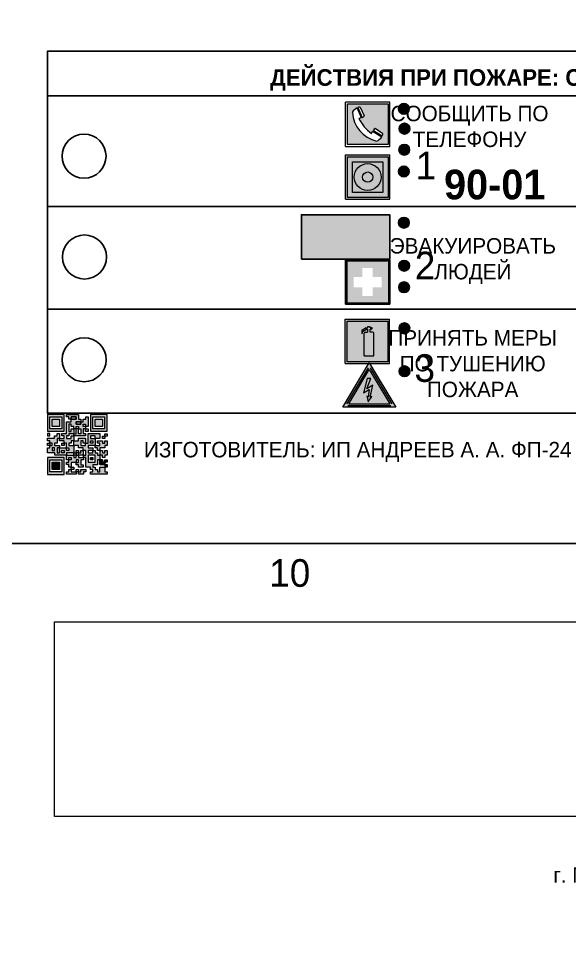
# Model space of a CAD drawing. Header units: millimetres. Extents: x 13810 to 67229, y 12374 to 21950.
# Drawn here: x 37200 to 37299.7, y 14870.6 to 15037.6 of the extents above; entities that cross this region are included whole.
import ezdxf

# ---------------------------------------------------------------- set-up
doc = ezdxf.new("R2010")
doc.units = ezdxf.units.MM
doc.styles.add('обычный', font='arial.ttf')
picture_1 = doc.add_image_def('image1.jpg', size_in_pixel=(337, 105))

# ---------------------------------------------------------------- blocks, each defined once
blk = doc.blocks.new('A$C3E6D3DDE')
at = {"lineweight": 5}
h = blk.add_hatch(color=40, dxfattribs=at)
h.paths.add_polyline_path([(24.1, 1.45), (16.46, -11.35), (31.74, -11.35)])
h.paths.add_polyline_path([(24.09, -0.46), (30.03, -10.41), (18.14, -10.41)], flags=16)
h.paths.add_polyline_path([(24.54, -3.08), (23.41, -6.02), (25.13, -5.01), (24.33, -8.5), (24.82, -8.27), (23.79, -9.86), (23.4, -8.04), (23.8, -8.43), (24.04, -6.29), (22.39, -7.25), (23.44, -3.08)], flags=0)
h = blk.add_hatch(color=256, dxfattribs=at)
h.paths.add_polyline_path([(24.37, 0.03, 0.567511), (23.82, 0.03), (17.59, -10.4, 0.582454), (17.86, -10.88), (30.32, -10.88, 0.582149), (30.6, -10.4)])
h.paths.add_polyline_path([(24.09, -0.46), (18.14, -10.41), (30.03, -10.41)], flags=16)
h.paths.add_polyline_path([(24.54, -3.08), (23.41, -6.02), (25.13, -5.01), (24.33, -8.5), (24.82, -8.27), (23.79, -9.86), (23.4, -8.04), (23.8, -8.43), (24.04, -6.29), (22.39, -7.25), (23.44, -3.08)], flags=0)
h = blk.add_hatch(color=40, dxfattribs=at)
h.paths.add_polyline_path([(24.09, -0.46), (18.14, -10.41), (30.03, -10.41)])
h.paths.add_polyline_path([(24.82, -8.27), (23.79, -9.86), (23.4, -8.04), (23.8, -8.43), (24.04, -6.29), (22.39, -7.25), (23.44, -3.08), (24.54, -3.08), (23.41, -6.02), (25.13, -5.01), (24.33, -8.5)], flags=16)
at = {"color": 40, "lineweight": 5}
for p, q in [((16.46, -11.35), (24.1, 1.45)), ((24.1, 1.45), (31.74, -11.35))]:
    blk.add_line(p, q, dxfattribs=at)
at = {"lineweight": 5}
for p, q in [((17.59, -10.4), (23.82, 0.03)), ((24.37, 0.03), (30.6, -10.4)), ((18.14, -10.41), (24.09, -0.46)), ((24.09, -0.46), (30.03, -10.41)), ((23.44, -3.08), (22.39, -7.25)), ((23.41, -6.02), (24.54, -3.08)), ((25.13, -5.01), (23.41, -6.02)), ((24.54, -3.08), (23.44, -3.08)), ((24.33, -8.5), (25.13, -5.01)), ((22.39, -7.25), (24.04, -6.29)), ((24.04, -6.29), (23.8, -8.43)), ((18.14, -10.41), (30.03, -10.41)), ((23.8, -8.43), (23.4, -8.04)), ((23.4, -8.04), (23.79, -9.86)), ((23.79, -9.86), (24.82, -8.27)), ((24.82, -8.27), (24.33, -8.5)), ((17.86, -10.88), (30.32, -10.88))]:
    blk.add_line(p, q, dxfattribs=at)
at = {"color": 50, "lineweight": 5}
blk.add_line((31.74, -11.35), (16.46, -11.35), dxfattribs=at)
blk = doc.blocks.new('A$C456E1F9C')
at = {"lineweight": 5}
h = blk.add_hatch(color=242, dxfattribs=at)
h.paths.add_polyline_path([(0.51, -1.47), (0.51, -13.26), (12.29, -13.26), (12.29, -1.47)])
h.paths.add_polyline_path([(5.42, -4.95, -0.254479), (4.78, -5.4), (3.52, -2.53, -0.209735), (4.23, -2.4)], flags=16)
h.paths.add_polyline_path([(8.53, -8.6), (10.87, -10.17), (10.54, -10.76), (8.03, -9.13, -0.192251)], flags=16)
h.paths.add_polyline_path([(4.61, -5.49, 0.005518), (3.87, -5.72, 0.128647), (7.49, -10.01, 0.00809), (7.83, -9.33), (10.47, -10.97, -0.16736), (8.99, -12.25, -0.327862), (1.95, -3.95, -0.166952), (3.36, -2.62)], flags=16)
at = {"color": 242, "lineweight": 5}
for p, q in [((0, -13.77), (0, -0.97)), ((12.8, -0.97), (0, -0.97)), ((4.61, -5.49), (3.36, -2.62)), ((3.52, -2.53), (4.78, -5.4)), ((4.23, -2.4), (5.42, -4.95)), ((12.8, -13.77), (12.8, -0.97)), ((7.83, -9.33), (10.47, -10.97)), ((8.03, -9.13), (10.54, -10.76)), ((10.81, -10.12), (8.53, -8.6)), ((10.54, -10.76), (10.8, -10.3)), ((10.8, -10.3), (10.81, -10.12)), ((0, -13.77), (12.8, -13.77))]:
    blk.add_line(p, q, dxfattribs=at)
blk.add_lwpolyline([(0.51, -1.47), (12.29, -1.47), (12.29, -13.26), (0.51, -13.26)], close=True, dxfattribs=at)
for centre, radius, start, end in [((4.59, -5.34), 2.99, 114.2845, 152.1974), ((4.02, -3.27), 0.891, 76.3284, 123.7092), ((11.12, -3.31), 9.19, 183.9915, 256.6009), ((4.68, -4.59), 0.824, 276.9621, 334.0723), ((14.98, -39.1), 35.17, 107.1487, 108.4135), ((13.86, -0.94), 11.08, 205.5536, 234.8762), ((-13.31, 0.8), 23.44, 332.5487, 334.4027), ((8.94, -9.5), 0.989, 114.4092, 157.9388), ((7.87, -9.46), 3, 291.9291, 329.9329)]:
    blk.add_arc(centre, radius, start, end, dxfattribs=at)
blk = doc.blocks.new('A$C54414219')
at = {"true_color": 0xffffff}
h = blk.add_hatch(color=7, dxfattribs=at)
h.paths.add_polyline_path([(2.39, -9.45), (2.39, -18.3), (11.23, -18.3), (11.23, -9.45)], flags=0)
h.paths.add_polyline_path([(10.71, -13.87, -1), (2.92, -13.87, -1)], flags=0)
h.paths.add_polyline_path([(8.3, -13.87, -1), (5.33, -13.87, -1)], flags=0)
h.paths.add_polyline_path([(0.41, -7.47), (0.41, -20.27), (13.21, -20.27), (13.21, -7.47)])
h.paths.add_polyline_path([(0.92, -19.77), (12.71, -19.77), (12.71, -7.98), (0.92, -7.98)], flags=16)
h.paths.add_polyline_path([(11.23, -9.45), (11.23, -18.3), (2.39, -18.3), (2.39, -9.45)], flags=0)
at = {"lineweight": 5}
h = blk.add_hatch(color=242, dxfattribs=at)
h.paths.add_polyline_path([(12.71, -7.98), (0.92, -7.98), (0.92, -19.77), (12.71, -19.77)])
h.paths.add_polyline_path([(11.23, -18.3), (2.39, -18.3), (2.39, -9.45), (11.23, -9.45)], flags=16)
h.paths.add_polyline_path([(10.71, -13.87, -1), (2.92, -13.87, -1)], flags=0)
h.paths.add_polyline_path([(8.3, -13.87, -1), (5.33, -13.87, -1)], flags=0)
at = {"true_color": 0xffffff}
h = blk.add_hatch(color=7, dxfattribs=at)
h.paths.add_polyline_path([(2.39, -9.45), (2.39, -18.3), (11.23, -18.3), (11.23, -9.45)])
h.paths.add_polyline_path([(10.71, -13.87, -1), (2.92, -13.87, -1)], flags=16)
h.paths.add_polyline_path([(8.3, -13.87, -1), (5.33, -13.87, -1)], flags=0)
at = {"lineweight": 5}
h = blk.add_hatch(color=242, dxfattribs=at)
h.paths.add_polyline_path([(2.92, -13.87, 1), (10.71, -13.87, 1)])
h.paths.add_polyline_path([(8.3, -13.87, -1), (5.33, -13.87, -1)], flags=16)
at = {"color": 242, "lineweight": 5}
for p, q in [((0.41, -20.27), (0.41, -7.47)), ((0.41, -7.47), (13.21, -7.47)), ((0.41, -7.47), (13.21, -7.47)), ((13.21, -20.27), (13.21, -7.47)), ((0.41, -20.27), (13.21, -20.27))]:
    blk.add_line(p, q, dxfattribs=at)
for points in [[(0.92, -7.98), (12.71, -7.98), (12.71, -19.77), (0.92, -19.77)], [(2.39, -9.45), (11.23, -9.45), (11.23, -18.3), (2.39, -18.3)]]:
    blk.add_lwpolyline(points, close=True, dxfattribs=at)
for radius in [3.89, 1.49]:
    blk.add_circle((6.81, -13.87), radius, dxfattribs=at)
blk = doc.blocks.new('A$C32E8229D')
at = {"true_color": 0xffffff}
blk.add_hatch(color=7, dxfattribs=at).paths.add_polyline_path([(0, 0), (0, -8), (16, -8), (16, 0)])
h = blk.add_hatch(color=126)
h.paths.add_polyline_path([(0.2, -0.2), (15.8, -0.2), (15.8, -7.8), (0.2, -7.8)])
h.paths.add_polyline_path([(13.49, -2.05), (12.08, -2.05), (11.37, -2.63, 0.162397), (11.29, -2.84), (11.29, -3.63), (10.35, -3.63), (10.35, -4.05), (11.68, -4.05), (11.68, -3.48), (12.26, -4.28), (11.29, -5.1), (11.29, -6.78), (11.85, -6.78), (11.85, -5.44), (12.8, -4.64), (12.8, -5.94), (14.46, -5.94), (14.46, -5.39), (13.45, -5.39), (13.45, -3.97), (12.46, -2.59), (13.15, -2.59), (13.69, -3.34), (14.18, -3)], flags=16)
h.paths.add_polyline_path([(10.74, -1.82, 1), (11.8, -1.82, 1)], flags=16)
h.paths.add_polyline_path([(9.39, -3.59), (5.99, -3.59), (6.56, -3.03), (5.91, -3.03), (5.1, -3.83), (5.91, -4.64), (6.56, -4.64), (5.99, -4.09), (9.39, -4.09)], flags=16)
h.paths.add_polyline_path([(4.29, -1.08), (1.72, -1.08), (1.72, -6.6), (4.29, -6.6)], flags=16)
at = {"color": 126}
blk.add_lwpolyline([(16, -8), (0, -8), (0, 0), (16, 0)], close=True, dxfattribs=at)
blk = doc.blocks.new('A$C18900ED3')
h = blk.add_hatch(color=126)
h.paths.add_polyline_path([(-0.18, -0.18), (-7.02, -0.18), (-7.02, -7.02), (-0.18, -7.02)])
h.paths.add_polyline_path([(-5.89, -4.46), (-5.89, -2.77), (-4.46, -2.77), (-4.46, -1.31), (-2.77, -1.31), (-2.77, -2.77), (-1.33, -2.77), (-1.33, -4.46), (-2.77, -4.46), (-2.77, -5.89), (-4.46, -5.89), (-4.46, -4.46)], flags=16)
at = {"color": 126}
for p, q in [((-7.2, 0), (-7.2, -7.2)), ((0, 0), (-7.2, 0)), ((0, -7.2), (0, 0)), ((-7.02, -7.02), (-7.02, -0.18)), ((-7.02, -0.18), (-0.18, -0.18)), ((-0.18, -0.18), (-0.18, -7.02)), ((-7.2, -7.2), (0, -7.2)), ((-0.18, -7.02), (-7.02, -7.02))]:
    blk.add_line(p, q, dxfattribs=at)
blk = doc.blocks.new('A$C3AD82952')
at = {"true_color": 0xf5f5ff}
h = blk.add_hatch(color=7, dxfattribs=at)
h.dxf.hatch_style = 1
h.paths.add_polyline_path([(8.21, 8.73, 0.414214), (7.89, 9.05), (7.22, 9.05), (7.22, 9.92), (7.59, 9.92, 1), (7.57, 10.36), (7.22, 10.36), (7.22, 10.6), (6.43, 10.6), (6.43, 10.36), (6.01, 10.36), (4.74, 9.59), (4.74, 8.69), (4.98, 8.73), (4.98, 9.26), (6.12, 9.91), (6.43, 9.91), (6.43, 9.05), (5.76, 9.05, 0.414214), (5.44, 8.73), (5.44, 2.2), (8.21, 2.2)], flags=0)
h.paths.add_polyline_path([(12.8, 12.8), (0, 12.8), (0, 0), (12.8, 0)])
h.paths.add_polyline_path([(0.51, 12.29), (12.29, 12.29), (12.29, 0.51), (0.51, 0.51)], flags=16)
h.paths.add_polyline_path([(4.74, 9.59), (6.01, 10.36), (6.43, 10.36), (6.43, 10.6), (7.22, 10.6), (7.22, 10.36), (7.59, 10.36, -0.94586), (7.59, 9.92), (7.22, 9.92), (7.22, 9.05), (7.89, 9.05, -0.414214), (8.21, 8.73), (8.21, 2.2), (5.44, 2.2), (5.44, 8.73, -0.414214), (5.76, 9.05), (6.43, 9.05), (6.43, 9.91), (6.12, 9.91), (4.98, 9.26), (4.98, 8.73), (4.74, 8.69)], flags=0)
h = blk.add_hatch(color=242)
h.dxf.hatch_style = 1
h.paths.add_polyline_path([(12.29, 12.29), (0.51, 12.29), (0.51, 0.51), (12.29, 0.51)])
h.paths.add_polyline_path([(4.74, 8.69), (4.74, 9.59), (6.01, 10.36), (6.43, 10.36), (6.43, 10.6), (7.22, 10.6), (7.22, 10.36), (7.59, 10.36, -0.94586), (7.59, 9.92), (7.22, 9.92), (7.22, 9.05), (7.89, 9.05, -0.414214), (8.21, 8.73), (8.21, 2.2), (5.44, 2.2), (5.44, 8.73, -0.414214), (5.76, 9.05), (6.43, 9.05), (6.43, 9.91), (6.12, 9.91), (4.98, 9.26), (4.98, 8.73)], flags=16)
h = blk.add_hatch(color=7, dxfattribs=at)
h.dxf.hatch_style = 1
h.paths.add_polyline_path([(8.21, 8.73, 0.414214), (7.89, 9.05), (7.22, 9.05), (7.22, 9.92), (7.59, 9.92, 1), (7.57, 10.36), (7.22, 10.36), (7.22, 10.6), (6.43, 10.6), (6.43, 10.36), (6.01, 10.36), (4.74, 9.59), (4.74, 8.69), (4.98, 8.73), (4.98, 9.26), (6.12, 9.91), (6.43, 9.91), (6.43, 9.05), (5.76, 9.05, 0.414214), (5.44, 8.73), (5.44, 2.2), (8.21, 2.2)])
at = {"color": 242, "lineweight": 5}
for p, q in [((0, 0), (0, 12.8)), ((0, 12.8), (12.8, 12.8)), ((12.8, 0), (12.8, 12.8)), ((6.01, 10.36), (4.74, 9.59)), ((4.74, 9.59), (4.74, 8.69)), ((4.74, 8.69), (4.98, 8.73)), ((4.98, 9.26), (6.12, 9.91)), ((4.98, 8.73), (4.98, 9.26)), ((5.44, 2.2), (5.44, 8.73)), ((5.76, 9.05), (6.43, 9.05)), ((6.01, 10.36), (6.43, 10.36)), ((6.12, 9.91), (6.43, 9.91)), ((7.22, 10.6), (6.43, 10.6)), ((6.43, 10.6), (6.43, 10.36)), ((6.43, 9.91), (6.43, 9.05)), ((7.22, 10.36), (7.22, 10.6)), ((7.59, 10.36), (7.22, 10.36)), ((7.22, 9.05), (7.22, 9.92)), ((7.59, 9.92), (7.22, 9.92)), ((7.89, 9.05), (7.22, 9.05)), ((8.21, 2.2), (8.21, 8.73)), ((0, 0), (12.8, 0)), ((5.44, 2.2), (8.21, 2.2))]:
    blk.add_line(p, q, dxfattribs=at)
blk.add_lwpolyline([(0.51, 12.29), (12.29, 12.29), (12.29, 0.51), (0.51, 0.51)], close=True, dxfattribs=at)
for centre, radius, start, end in [((5.76, 8.73), 0.32, 90, 180), ((7.58, 10.14), 0.223, 273.1875, 86.8125), ((7.89, 8.73), 0.32, 0, 90)]:
    blk.add_arc(centre, radius, start, end, dxfattribs=at)
blk = doc.blocks.new('QR')
at = {"lineweight": 0}
h = blk.add_hatch(color=256, dxfattribs=at)
h.dxf.hatch_style = 1
h.paths.add_polyline_path([(9241.16, 2687.38), (9242.01, 2687.38), (9242.01, 2687.83), (9241.59, 2687.83), (9241.59, 2688.68), (9239.45, 2688.68), (9239.45, 2688.25), (9239.86, 2688.25), (9239.86, 2687.83), (9240.29, 2687.83), (9240.29, 2688.25), (9241.16, 2688.25), (9241.16, 2687.83), (9240.29, 2687.83), (9240.29, 2687.38), (9239.45, 2687.38), (9239.45, 2685.22), (9238.57, 2685.22), (9238.57, 2684.8), (9239.02, 2684.8), (9239.02, 2684.37), (9238.13, 2684.37), (9238.13, 2683.92), (9239.02, 2683.92), (9239.02, 2683.5), (9239.44, 2683.5), (9239.44, 2682.64), (9239.87, 2682.64), (9239.87, 2682.18), (9239.44, 2682.18), (9239.44, 2682.64), (9238.13, 2682.64), (9238.13, 2681.76), (9237.71, 2681.76), (9237.71, 2682.64), (9238.13, 2682.64), (9238.13, 2683.07), (9237.27, 2683.07), (9237.27, 2683.51), (9237.71, 2683.51), (9237.71, 2684.37), (9238.13, 2684.37), (9238.13, 2685.22), (9237.71, 2685.22), (9237.71, 2684.8), (9237.28, 2684.8), (9237.28, 2684.38), (9235.98, 2684.38), (9235.98, 2683.92), (9236.4, 2683.92), (9236.4, 2683.49), (9236.84, 2683.49), (9236.84, 2683.07), (9236.4, 2683.07), (9236.4, 2682.64), (9235.98, 2682.64), (9235.98, 2681.76), (9237.29, 2681.76), (9237.29, 2681.33), (9239.43, 2681.33), (9239.43, 2681.76), (9240.74, 2681.76), (9240.74, 2683.05), (9239.87, 2683.05), (9239.87, 2683.5), (9240.29, 2683.5), (9240.29, 2683.91), (9240.74, 2683.91), (9240.74, 2684.81), (9240.29, 2684.81), (9240.29, 2684.79), (9240.29, 2684.37), (9239.45, 2684.37), (9239.45, 2684.8), (9239.87, 2684.8), (9239.87, 2685.21), (9240.74, 2685.21), (9240.74, 2686.1), (9240.29, 2686.1), (9240.29, 2685.64), (9239.86, 2685.64), (9239.86, 2686.95), (9240.29, 2686.95), (9240.29, 2686.52), (9240.74, 2686.52), (9240.74, 2686.1), (9241.16, 2686.1), (9241.16, 2686.53), (9241.59, 2686.53), (9241.59, 2686.1), (9242.02, 2686.1), (9242.02, 2685.21), (9241.59, 2685.21), (9241.59, 2686.1), (9241.16, 2686.1), (9241.16, 2685.21), (9240.74, 2685.21), (9240.74, 2684.81), (9242.89, 2684.81), (9242.89, 2685.22), (9242.47, 2685.22), (9242.47, 2686.11), (9242.89, 2686.11), (9242.89, 2686.52), (9242.46, 2686.52), (9242.46, 2686.95), (9242.89, 2686.95), (9242.89, 2686.52), (9243.32, 2686.52), (9243.32, 2688.26), (9242.9, 2688.26), (9242.9, 2687.83), (9242.47, 2687.83), (9242.47, 2687.38), (9242.01, 2687.38), (9242.01, 2686.94), (9241.16, 2686.94)])
h.paths.add_polyline_path([(9239.02, 2682.18), (9239.02, 2681.76), (9238.54, 2681.76), (9238.54, 2682.18)], flags=16)
h.paths.add_polyline_path([(9237.27, 2682.65), (9237.27, 2682.19), (9236.83, 2682.19), (9236.83, 2682.65)], flags=16)
h = blk.add_hatch(color=256, dxfattribs=at)
h.dxf.hatch_style = 1
h.paths.add_polyline_path([(9238.15, 2687.83), (9236.83, 2687.83), (9236.83, 2686.52), (9238.15, 2686.52)], flags=0)
h.paths.add_polyline_path([(9239.01, 2685.65), (9239.01, 2688.68), (9235.98, 2688.68), (9235.98, 2685.65)])
h.paths.add_polyline_path([(9236.41, 2686.1), (9236.41, 2688.26), (9238.56, 2688.26), (9238.56, 2686.1)], flags=16)
h.paths.add_polyline_path([(9236.83, 2686.52), (9236.83, 2687.83), (9238.15, 2687.83), (9238.15, 2686.52)], flags=0)
h = blk.add_hatch(color=256, dxfattribs=at)
h.dxf.hatch_style = 1
h.paths.add_polyline_path([(9238.15, 2686.52), (9238.15, 2687.83), (9236.83, 2687.83), (9236.83, 2686.52)])
h.paths.add_polyline_path([(9245.91, 2686.52), (9245.91, 2687.83), (9244.59, 2687.83), (9244.59, 2686.52)], flags=0)
h.paths.add_polyline_path([(9246.77, 2685.65), (9246.77, 2688.68), (9243.74, 2688.68), (9243.74, 2685.65)])
h.paths.add_polyline_path([(9244.17, 2686.1), (9244.17, 2688.26), (9246.32, 2688.26), (9246.32, 2686.1)], flags=16)
h.paths.add_polyline_path([(9244.59, 2686.52), (9244.59, 2687.83), (9245.91, 2687.83), (9245.91, 2686.52)], flags=0)
h = blk.add_hatch(color=256, dxfattribs=at)
h.dxf.hatch_style = 1
h.paths.add_polyline_path([(9240.75, 2681.76), (9240.75, 2681.35), (9241.17, 2681.35), (9241.17, 2681.76)])
h.paths.add_polyline_path([(9241.6, 2682.18), (9241.17, 2682.18), (9241.17, 2681.76), (9241.6, 2681.76)])
h.paths.add_polyline_path([(9242.47, 2681.34), (9242.47, 2682.19), (9242.02, 2682.19), (9242.02, 2681.76), (9241.6, 2681.76), (9241.6, 2681.34)])
h.paths.add_polyline_path([(9239.87, 2678.3), (9239.44, 2678.3), (9239.44, 2677.89), (9241.17, 2677.89), (9241.17, 2678.3), (9240.28, 2678.3), (9240.28, 2678.73), (9239.87, 2678.73)])
h.paths.add_polyline_path([(9240.75, 2678.73), (9240.75, 2679.19), (9240.28, 2679.19), (9240.28, 2678.73)])
h.paths.add_polyline_path([(9241.6, 2678.73), (9241.17, 2678.73), (9241.17, 2678.3), (9241.6, 2678.3)])
h.paths.add_polyline_path([(9242.02, 2678.3), (9241.6, 2678.3), (9241.6, 2677.89), (9242.48, 2677.89), (9242.48, 2678.31), (9242.9, 2678.31), (9242.9, 2678.73), (9242.02, 2678.73)])
h.paths.add_polyline_path([(9246.36, 2684.37), (9246.36, 2684.79), (9245.93, 2684.79), (9245.93, 2684.37)])
h.paths.add_polyline_path([(9246.78, 2685.2), (9246.36, 2685.2), (9246.36, 2684.79), (9246.78, 2684.79)])
h.paths.add_polyline_path([(9245.91, 2687.83), (9244.59, 2687.83), (9244.59, 2686.52), (9245.91, 2686.52)])
h = blk.add_hatch(color=256, dxfattribs=at)
h.dxf.hatch_style = 1
h.paths.add_polyline_path([(9243.32, 2686.11), (9242.89, 2686.11), (9242.89, 2685.64), (9243.32, 2685.64)])
h.paths.add_polyline_path([(9239.02, 2683.07), (9239.02, 2683.5), (9238.56, 2683.5), (9238.56, 2683.07)])
h.paths.add_polyline_path([(9236.4, 2684.8), (9236.4, 2685.22), (9235.98, 2685.22), (9235.98, 2684.8)])
h.paths.add_polyline_path([(9236.4, 2683.07), (9236.4, 2683.49), (9235.98, 2683.49), (9235.98, 2683.07)])
h = blk.add_hatch(color=256, dxfattribs=at)
h.dxf.hatch_style = 1
h.paths.add_polyline_path([(9243.32, 2682.64), (9243.32, 2683.07), (9244.62, 2683.07), (9244.62, 2684.37), (9243.74, 2684.37), (9243.74, 2684.8), (9244.62, 2684.8), (9244.62, 2684.37), (9245.48, 2684.37), (9245.48, 2685.22), (9243.32, 2685.22), (9243.32, 2683.5), (9242.89, 2683.5), (9242.89, 2683.06), (9242.01, 2683.06), (9242.01, 2683.91), (9242.47, 2683.91), (9242.47, 2683.5), (9242.89, 2683.5), (9242.89, 2684.38), (9241.59, 2684.38), (9241.59, 2683.91), (9240.74, 2683.91), (9240.74, 2683.05), (9241.59, 2683.05), (9241.59, 2682.64), (9242.47, 2682.64), (9242.47, 2682.19), (9242.91, 2682.19), (9242.91, 2681.34), (9242.48, 2681.34), (9242.48, 2680.91), (9242.91, 2680.91), (9242.91, 2679.17), (9243.75, 2679.17), (9243.75, 2678.73), (9244.2, 2678.73), (9244.2, 2678.3), (9243.75, 2678.3), (9243.75, 2677.88), (9246.78, 2677.88), (9246.78, 2678.3), (9246.35, 2678.3), (9246.35, 2679.19), (9245.48, 2679.19), (9245.48, 2678.31), (9245.05, 2678.31), (9245.05, 2678.73), (9244.62, 2678.73), (9244.62, 2679.19), (9244.2, 2679.19), (9244.2, 2679.61), (9245.05, 2679.61), (9245.05, 2680.46), (9245.48, 2680.46), (9245.48, 2681.34), (9245.04, 2681.34), (9245.04, 2681.76), (9244.63, 2681.76), (9244.63, 2682.19), (9244.21, 2682.19), (9244.21, 2681.76), (9243.32, 2681.76), (9243.32, 2682.19), (9244.21, 2682.19), (9244.21, 2682.64)])
h.paths.add_polyline_path([(9243.75, 2683.49), (9243.75, 2683.92), (9244.21, 2683.92), (9244.21, 2683.49)], flags=16)
h.paths.add_polyline_path([(9243.32, 2681.34), (9244.63, 2681.34), (9244.63, 2680.04), (9243.32, 2680.04)], flags=16)
h.paths.add_polyline_path([(9243.76, 2680.89), (9244.18, 2680.89), (9244.18, 2680.48), (9243.76, 2680.48)], flags=0)
h = blk.add_hatch(color=256, dxfattribs=at)
h.dxf.hatch_style = 1
h.paths.add_polyline_path([(9246.36, 2683.07), (9246.78, 2683.07), (9246.78, 2683.92), (9246.36, 2683.92), (9246.36, 2683.49), (9245.92, 2683.49), (9245.92, 2683.92), (9245.06, 2683.92), (9245.06, 2683.49), (9245.48, 2683.49), (9245.48, 2683.07), (9244.62, 2683.07), (9244.62, 2682.65), (9245.05, 2682.65), (9245.05, 2682.18), (9245.48, 2682.18), (9245.48, 2682.65), (9246.36, 2682.65)])
h.paths.add_polyline_path([(9246.78, 2682.18), (9246.36, 2682.18), (9246.36, 2681.75), (9245.92, 2681.75), (9245.92, 2682.18), (9245.48, 2682.18), (9245.48, 2681.34), (9245.48, 2681.34), (9245.94, 2681.34), (9245.94, 2680.91), (9246.36, 2680.91), (9246.36, 2681.34), (9246.78, 2681.34)])
h = blk.add_hatch(color=256, dxfattribs=at)
h.dxf.hatch_style = 1
h.paths.add_polyline_path([(9242.02, 2680.46), (9242.48, 2680.46), (9242.48, 2680.91), (9241.58, 2680.91), (9241.58, 2681.35), (9241.17, 2681.35), (9241.17, 2680.91), (9240.75, 2680.91), (9240.75, 2681.33), (9239.43, 2681.33), (9239.43, 2680.46), (9239.86, 2680.46), (9239.86, 2680.92), (9240.3, 2680.92), (9240.3, 2680.46), (9239.86, 2680.46), (9239.86, 2680.04), (9239.44, 2680.04), (9239.44, 2679.62), (9239.86, 2679.62), (9239.86, 2679.19), (9240.29, 2679.19), (9240.29, 2680.03), (9241.18, 2680.03), (9241.18, 2680.47), (9241.6, 2680.47), (9241.6, 2680.03), (9241.18, 2680.03), (9241.18, 2679.61), (9241.6, 2679.61), (9241.6, 2679.19), (9242.47, 2679.19), (9242.47, 2679.6), (9242.02, 2679.6)])
h = blk.add_hatch(color=256, dxfattribs=at)
h.dxf.hatch_style = 1
h.paths.add_polyline_path([(9235.98, 2680.9), (9235.98, 2677.86), (9239.02, 2677.86), (9239.02, 2680.9)])
h.paths.add_polyline_path([(9238.57, 2680.48), (9238.57, 2678.32), (9236.41, 2678.32), (9236.41, 2680.48)], flags=16)
h.paths.add_polyline_path([(9238.15, 2680.05), (9238.15, 2678.74), (9236.83, 2678.74), (9236.83, 2680.05)], flags=0)
h = blk.add_hatch(color=256, dxfattribs=at)
h.dxf.hatch_style = 1
h.paths.add_polyline_path([(9238.15, 2680.05), (9236.83, 2680.05), (9236.83, 2678.74), (9238.15, 2678.74)])
h = blk.add_hatch(color=256, dxfattribs=at)
h.dxf.hatch_style = 1
h.paths.add_polyline_path([(9244.18, 2680.48), (9244.18, 2680.89), (9243.76, 2680.89), (9243.76, 2680.48)])
h = blk.add_hatch(color=256, dxfattribs=at)
h.dxf.hatch_style = 1
h.paths.add_polyline_path([(9245.93, 2680.04), (9245.93, 2680.46), (9245.48, 2680.46), (9245.48, 2679.62), (9246.35, 2679.62), (9246.35, 2680.04)])
h.paths.add_polyline_path([(9246.78, 2680.04), (9246.78, 2680.46), (9246.35, 2680.46), (9246.35, 2680.04)])
h.paths.add_polyline_path([(9246.78, 2679.18), (9246.78, 2679.62), (9246.35, 2679.62), (9246.35, 2679.18)])
for points in [[(9237.71, 2685.22), (9238.13, 2685.22), (9238.13, 2684.37), (9237.71, 2684.37), (9237.71, 2683.51), (9237.27, 2683.51), (9237.27, 2683.07), (9238.13, 2683.07), (9238.13, 2682.64), (9237.71, 2682.64), (9237.71, 2681.76), (9238.13, 2681.76), (9238.13, 2682.64), (9239.44, 2682.64), (9239.44, 2683.5), (9239.02, 2683.5), (9239.02, 2683.07), (9238.56, 2683.07), (9238.56, 2683.5), (9239.02, 2683.5), (9239.02, 2683.92), (9238.13, 2683.92), (9238.13, 2684.37), (9239.02, 2684.37), (9239.02, 2684.8), (9238.57, 2684.8), (9238.57, 2685.22), (9239.45, 2685.22), (9239.45, 2687.38), (9240.29, 2687.38), (9240.29, 2687.83), (9239.86, 2687.83), (9239.86, 2688.25), (9239.45, 2688.25), (9239.45, 2688.68), (9241.59, 2688.68), (9241.59, 2687.83), (9242.01, 2687.83), (9242.01, 2687.38), (9242.47, 2687.38), (9242.47, 2687.83), (9242.9, 2687.83), (9242.9, 2688.26), (9243.32, 2688.26), (9243.32, 2686.52), (9242.89, 2686.52), (9242.89, 2686.11), (9243.32, 2686.11), (9243.32, 2685.64), (9242.89, 2685.64), (9242.89, 2686.11), (9242.47, 2686.11), (9242.47, 2685.22), (9242.89, 2685.22), (9242.89, 2684.81), (9240.74, 2684.81), (9240.74, 2683.91), (9241.59, 2683.91), (9241.59, 2684.38), (9242.89, 2684.38), (9242.89, 2683.5), (9242.47, 2683.5), (9242.47, 2683.91), (9242.01, 2683.91), (9242.01, 2683.06), (9242.89, 2683.06), (9242.89, 2683.5), (9243.32, 2683.5), (9243.32, 2685.22), (9245.48, 2685.22), (9245.48, 2684.37), (9244.62, 2684.37), (9244.62, 2683.07), (9245.48, 2683.07), (9245.48, 2683.49), (9245.06, 2683.49), (9245.06, 2683.92), (9245.92, 2683.92), (9245.92, 2683.49), (9246.36, 2683.49), (9246.36, 2683.92), (9246.78, 2683.92), (9246.78, 2683.07), (9246.36, 2683.07), (9246.36, 2682.65), (9245.48, 2682.65), (9245.48, 2682.18), (9245.92, 2682.18), (9245.92, 2681.75), (9246.36, 2681.75), (9246.36, 2682.18), (9246.78, 2682.18), (9246.78, 2681.34), (9246.36, 2681.34), (9246.36, 2680.91), (9245.94, 2680.91), (9245.94, 2681.34), (9245.48, 2681.34), (9245.48, 2680.46), (9245.93, 2680.46), (9245.93, 2680.04), (9246.35, 2680.04), (9246.35, 2680.46), (9246.78, 2680.46), (9246.78, 2680.04), (9246.78, 2680.04), (9246.35, 2680.04), (9246.35, 2679.62), (9246.78, 2679.62), (9246.78, 2679.18), (9246.35, 2679.18), (9246.35, 2678.3), (9246.78, 2678.3), (9246.78, 2677.88), (9243.75, 2677.88), (9243.75, 2678.3), (9244.2, 2678.3), (9244.2, 2678.73), (9243.75, 2678.73), (9243.75, 2679.17), (9242.91, 2679.17), (9242.91, 2680.91), (9242.48, 2680.91), (9242.48, 2680.46), (9242.02, 2680.46), (9242.02, 2679.6), (9242.47, 2679.6), (9242.47, 2679.19), (9241.6, 2679.19), (9241.6, 2679.61), (9241.18, 2679.61), (9241.18, 2680.03), (9240.29, 2680.03), (9240.29, 2679.19), (9240.75, 2679.19), (9240.75, 2678.73), (9240.28, 2678.73), (9240.28, 2678.3), (9241.17, 2678.3), (9241.17, 2678.73), (9241.6, 2678.73), (9241.6, 2678.3), (9242.02, 2678.3), (9242.02, 2678.73), (9242.9, 2678.73), (9242.9, 2678.31), (9242.48, 2678.31), (9242.48, 2677.89), (9241.6, 2677.89), (9241.6, 2678.3), (9241.17, 2678.3), (9241.17, 2677.89), (9239.44, 2677.89), (9239.44, 2678.3), (9239.87, 2678.3), (9239.87, 2678.73), (9240.28, 2678.73), (9240.28, 2679.19), (9240.29, 2679.19), (9239.86, 2679.19), (9239.86, 2679.62), (9239.44, 2679.62), (9239.44, 2680.04), (9239.86, 2680.04), (9239.86, 2680.46), (9239.43, 2680.46), (9239.43, 2681.33), (9237.29, 2681.33), (9237.29, 2681.76), (9235.98, 2681.76), (9235.98, 2682.64), (9236.4, 2682.64), (9236.4, 2683.07), (9235.98, 2683.07), (9235.98, 2683.49), (9236.4, 2683.49), (9236.4, 2683.92), (9235.98, 2683.92), (9235.98, 2684.38), (9237.28, 2684.38), (9237.28, 2684.8), (9237.71, 2684.8), (9237.71, 2685.22), (9237.92, 2685.22)], [(9240.74, 2686.1), (9240.74, 2686.52), (9240.29, 2686.52), (9240.29, 2686.95), (9239.86, 2686.95), (9239.86, 2685.64), (9240.29, 2685.64), (9240.29, 2686.1), (9240.74, 2686.1), (9240.74, 2686.52)], [(9240.74, 2685.21), (9239.87, 2685.21), (9239.87, 2684.8), (9239.45, 2684.8), (9239.45, 2684.37), (9240.29, 2684.37), (9240.29, 2684.79), (9240.29, 2684.81), (9240.74, 2684.81), (9240.74, 2685.21), (9239.87, 2685.21)], [(9244.62, 2684.37), (9244.62, 2684.8), (9243.74, 2684.8), (9243.74, 2684.37), (9244.62, 2684.37)], [(9240.74, 2683.05), (9240.74, 2681.76), (9239.43, 2681.76), (9239.43, 2681.33), (9240.75, 2681.33), (9240.75, 2681.35), (9240.75, 2680.91), (9241.17, 2680.91), (9241.17, 2681.35), (9241.58, 2681.35), (9241.58, 2680.91), (9242.48, 2680.91), (9242.48, 2681.34), (9242.91, 2681.34), (9242.91, 2682.19), (9242.47, 2682.19), (9242.47, 2682.64), (9241.59, 2682.64), (9241.59, 2683.05), (9240.74, 2683.05)], [(9240.74, 2683.91), (9240.29, 2683.91), (9240.29, 2683.5), (9239.87, 2683.5), (9239.87, 2683.05), (9240.74, 2683.05), (9240.74, 2683.91)], [(9244.62, 2683.07), (9243.32, 2683.07), (9243.32, 2682.64), (9244.21, 2682.64), (9244.21, 2682.19), (9243.32, 2682.19), (9243.32, 2681.76), (9244.21, 2681.76), (9244.21, 2682.19), (9244.63, 2682.19), (9244.63, 2681.76), (9245.04, 2681.76), (9245.04, 2681.34), (9245.48, 2681.34)], [(9245.48, 2682.18), (9245.05, 2682.18), (9245.05, 2682.65), (9244.62, 2682.65), (9244.62, 2683.07)], [(9241.6, 2681.76), (9242.02, 2681.76), (9242.02, 2682.19), (9242.47, 2682.19), (9242.47, 2681.34), (9241.6, 2681.34), (9241.6, 2681.76)], [(9245.48, 2682.18), (9245.48, 2681.34)], [(9239.86, 2680.46), (9239.86, 2680.92), (9240.3, 2680.92), (9240.3, 2680.46), (9239.86, 2680.46)], [(9245.48, 2680.46), (9245.05, 2680.46), (9245.05, 2679.61), (9244.2, 2679.61), (9244.2, 2679.19), (9244.62, 2679.19), (9244.62, 2678.73), (9245.05, 2678.73), (9245.05, 2678.31), (9245.48, 2678.31), (9245.48, 2679.19), (9246.35, 2679.19), (9246.35, 2679.07)], [(9246.35, 2679.62), (9245.48, 2679.62), (9245.48, 2680.46)], [(9245.48, 2680.46), (9245.48, 2679.62), (9246.35, 2679.62), (9246.35, 2680.04), (9245.93, 2680.04), (9245.93, 2680.46), (9245.48, 2680.46), (9245.48, 2679.62)], [(9246.35, 2679.62), (9246.35, 2679.18)]]:
    blk.add_lwpolyline(points, dxfattribs=at)
for points in [[(9235.98, 2685.65), (9239.01, 2685.65), (9239.01, 2688.68), (9235.98, 2688.68)], [(9236.41, 2688.26), (9238.56, 2688.26), (9238.56, 2686.1), (9236.41, 2686.1)], [(9236.83, 2687.83), (9238.15, 2687.83), (9238.15, 2686.52), (9236.83, 2686.52)], [(9240.29, 2687.83), (9241.16, 2687.83), (9241.16, 2688.25), (9240.29, 2688.25)], [(9240.29, 2688.25), (9241.16, 2688.25), (9241.16, 2687.83), (9240.29, 2687.83)], [(9243.74, 2685.65), (9246.77, 2685.65), (9246.77, 2688.68), (9243.74, 2688.68)], [(9244.17, 2688.26), (9246.32, 2688.26), (9246.32, 2686.1), (9244.17, 2686.1)], [(9244.59, 2687.83), (9245.91, 2687.83), (9245.91, 2686.52), (9244.59, 2686.52)], [(9241.16, 2686.1), (9240.74, 2686.1), (9240.74, 2685.21), (9241.16, 2685.21)], [(9242.01, 2687.38), (9241.16, 2687.38), (9241.16, 2686.94), (9242.01, 2686.94)], [(9241.16, 2687.38), (9242.01, 2687.38), (9242.01, 2686.94), (9241.16, 2686.94)], [(9241.16, 2686.53), (9241.59, 2686.53), (9241.59, 2686.1), (9241.16, 2686.1)], [(9241.59, 2686.1), (9242.02, 2686.1), (9242.02, 2685.21), (9241.59, 2685.21)], [(9242.89, 2686.52), (9242.46, 2686.52), (9242.46, 2686.95), (9242.89, 2686.95)], [(9235.98, 2684.8), (9236.4, 2684.8), (9236.4, 2685.22), (9235.98, 2685.22)], [(9245.93, 2684.79), (9246.36, 2684.79), (9246.36, 2684.37), (9245.93, 2684.37)], [(9246.36, 2685.2), (9246.78, 2685.2), (9246.78, 2684.79), (9246.36, 2684.79)], [(9236.4, 2683.07), (9236.84, 2683.07), (9236.84, 2683.49), (9236.4, 2683.49)], [(9243.75, 2683.92), (9244.21, 2683.92), (9244.21, 2683.49), (9243.75, 2683.49)], [(9236.83, 2682.19), (9237.27, 2682.19), (9237.27, 2682.65), (9236.83, 2682.65)], [(9238.54, 2682.18), (9239.02, 2682.18), (9239.02, 2681.76), (9238.54, 2681.76)], [(9239.44, 2682.64), (9239.87, 2682.64), (9239.87, 2682.18), (9239.44, 2682.18)], [(9240.75, 2681.76), (9241.17, 2681.76), (9241.17, 2681.35), (9240.75, 2681.35)], [(9241.17, 2682.18), (9241.6, 2682.18), (9241.6, 2681.76), (9241.17, 2681.76)], [(9243.32, 2680.04), (9244.63, 2680.04), (9244.63, 2681.34), (9243.32, 2681.34)], [(9235.98, 2677.86), (9239.02, 2677.86), (9239.02, 2680.9), (9235.98, 2680.9)], [(9236.41, 2680.48), (9238.57, 2680.48), (9238.57, 2678.32), (9236.41, 2678.32)], [(9236.83, 2680.05), (9238.15, 2680.05), (9238.15, 2678.74), (9236.83, 2678.74)], [(9241.18, 2680.03), (9241.6, 2680.03), (9241.6, 2680.47), (9241.18, 2680.47)], [(9243.76, 2680.89), (9244.18, 2680.89), (9244.18, 2680.48), (9243.76, 2680.48)]]:
    blk.add_lwpolyline(points, close=True, dxfattribs=at)

msp = doc.modelspace()

# ---------------------------------------------------------------- hatches: boundary and pattern name
at = {"lineweight": 0}
h = msp.add_hatch(color=256, dxfattribs=at)
h.dxf.hatch_style = 1
h.paths.add_polyline_path([(37268.81, 15021.23, 1), (37270.74, 15021.23, 1)])
h = msp.add_hatch(color=256, dxfattribs=at)
h.dxf.hatch_style = 1
h.paths.add_polyline_path([(37268.91, 15017.65, 1), (37270.84, 15017.65, 1)])
h = msp.add_hatch(color=256, dxfattribs=at)
h.dxf.hatch_style = 1
h.paths.add_polyline_path([(37268.87, 15013.84, 1), (37270.8, 15013.84, 1)])
h = msp.add_hatch(color=256, dxfattribs=at)
h.dxf.hatch_style = 1
h.paths.add_polyline_path([(37268.79, 15009.91, 1), (37270.72, 15009.91, 1)])
h = msp.add_hatch(color=256, dxfattribs=at)
h.dxf.hatch_style = 1
h.paths.add_polyline_path([(37268.8, 15000.64, 1), (37270.73, 15000.64, 1)])
h = msp.add_hatch(color=256, dxfattribs=at)
h.dxf.hatch_style = 1
h.paths.add_polyline_path([(37268.84, 14992.86, 1), (37270.77, 14992.86, 1)])
h = msp.add_hatch(color=256, dxfattribs=at)
h.dxf.hatch_style = 1
h.paths.add_polyline_path([(37268.84, 14988.96, 1), (37270.77, 14988.96, 1)])
h = msp.add_hatch(color=256, dxfattribs=at)
h.dxf.hatch_style = 1
h.paths.add_polyline_path([(37268.89, 14981.54, 1), (37270.83, 14981.54, 1)])
h = msp.add_hatch(color=256, dxfattribs=at)
h.dxf.hatch_style = 1
h.paths.add_polyline_path([(37268.9, 14973.77, 1), (37270.83, 14973.77, 1)])

# ---------------------------------------------------------------- linework, layer by layer
at = {"color": 126, "lineweight": 0, "true_color": 0x008754}
for points in [[(37185.05, 15337.64), (37785.05, 15337.64), (37785.05, 14942.64), (37185.05, 14942.64)], [(37185.05, 15337.64), (37785.05, 15337.64), (37785.05, 14942.64), (37185.05, 14942.64)], [(37185.05, 15337.64), (37785.05, 15337.64), (37785.05, 14942.64), (37185.05, 14942.64)], [(37185.05, 15337.64), (37785.05, 15337.64), (37785.05, 14942.64), (37185.05, 14942.64)], [(37185.05, 14942.64), (37785.05, 14942.64), (37785.05, 14547.64), (37185.05, 14547.64)], [(37185.05, 14942.64), (37785.05, 14942.64), (37785.05, 14547.64), (37185.05, 14547.64)], [(37185.05, 14942.64), (37785.05, 14942.64), (37785.05, 14547.64), (37185.05, 14547.64)], [(37185.05, 14942.64), (37785.05, 14942.64), (37785.05, 14547.64), (37185.05, 14547.64)]]:
    msp.add_lwpolyline(points, close=True, dxfattribs=at)
for points in [[(37205.26, 15023.59), (37349.03, 15023.59), (37349.03, 15031.64), (37205.26, 15031.64)], [(37205.26, 15023.59), (37349.03, 15023.59), (37349.03, 14966.19), (37205.26, 14966.19)]]:
    msp.add_lwpolyline(points, close=True)
for points in [[(37263.68, 15003.59), (37205.26, 15003.59), (37349.03, 15003.59)], [(37263.68, 14985.02), (37205.26, 14985.02), (37349.03, 14985.02)]]:
    msp.add_lwpolyline(points)
for centre, radius in [((37269.77, 15021.23), 0.966), ((37269.88, 15017.65), 0.966), ((37211.89, 15012.67), 3.98), ((37269.84, 15013.84), 0.966), ((37269.76, 15009.91), 0.966), ((37269.77, 15000.64), 0.966), ((37211.98, 14994.44), 3.98), ((37269.81, 14992.86), 0.966), ((37269.8, 14988.96), 0.966), ((37269.86, 14981.54), 0.966), ((37211.92, 14975.86), 3.98), ((37269.87, 14973.77), 0.966)]:
    msp.add_circle(centre, radius)

# ---------------------------------------------------------------- block references
for name, p, xscale, yscale, zscale in [('A$C456E1F9C', (37259.22, 15023.05), 0.625, 0.625, 0.625), ('A$C54414219', (37258.96, 15017.56), 0.625, 0.625, 0.625), ('A$C18900ED3', (37267.22, 14993.92), 1.111111111007631, 1.111111111007631, 1.111111111007631), ('A$C3AD82952', (37259.17, 14975.18), 0.625, 0.625, 0.625), ('A$C3E6D3DDE', (37248.45, 14974.38), 0.625, 0.625, 0.625)]:
    msp.add_blockref(name, p, dxfattribs=dict(xscale=xscale, yscale=yscale, zscale=zscale))
at = {"xscale": -1}
msp.add_blockref('A$C32E8229D', (37267.22, 15002.07), dxfattribs=at)
at = {"color": 22, "lineweight": 100, "true_color": 0xbb1e10}
msp.add_blockref('QR', (27969.29, 12277.27), dxfattribs=at)

# ---------------------------------------------------------------- texts
at = {"lineweight": 0, "attachment_point": 5, "style": 'обычный'}
for s, insert, char_height, width in [('{\\fProxima Nova Rg|b1|i0|c204|p2;ДЕЙСТВИЯ ПРИ ПОЖАРЕ: СОХРАНЯЙТЕ СПОКОЙСТВИЕ\\H1.6644x; }', (37302.43, 15026.47), 3, 175.1736), ('{\\fProxima Nova Rg|b0|i0|c204|p2;СООБЩИТЬ ПО \\PТЕЛЕФОНУ}', (37281.65, 15018.04), 2.8, 126.6484), ('{\\fProxima Nova Rg|b0|i0|c204|p2;1\\H1.1667x; }', (37273.75, 15010.98), 5, 126.6484), ('{\\fProxima Nova Rg|b1|i0|c204|p2;\\H1.0714x;90-01\\fProxima Nova Rg|b0|i0|c204|p2;\\H0.93331x; \\H1.3449x; }', (37286.2, 15007.51), 5, 126.6484), ('{\\fProxima Nova Rg|b0|i0|c204|p2;ЭВАКУИРОВАТЬ \\PЛЮДЕЙ}', (37282.25, 14993.72), 2.8, 126.6484), ('{\\fProxima Nova Rg|b0|i0|c204|p2;2\\H1.1967x; }', (37273.6, 14992.89), 5, 126.6484), ('{\\fProxima Nova Rg|b0|i0|c204|p2;ПРИНЯТЬ МЕРЫ \\PПО ТУШЕНИЮ \\PПОЖАРА}', (37282.21, 14975.14), 2.8, 126.6484), ('{\\fProxima Nova Rg|b0|i0|c204|p2;3\\H1.1967x; }', (37273.54, 14974.32), 5, 126.6484), ('\\pi-8.4,l8.4,t8.4;{\\fProxima Nova Rg|b0|i0|c204|p2;ИЗГОТОВИТЕЛЬ: ИП АНДРЕЕВ А. А.\\fProxima Nova Rg|b0|i0|c0|p2; \\fProxima Nova Rg|b0|i0|c204|p2;ФП-24 - 2022/ 200-25-1440 ГОСТ 34428-2018-Е\\H1.2266x; }', (37296.78, 14959.2), 2.8, 191.3484), ('{\\fProxima Nova Rg|b0|i0|c204|p2;10\\H1.1967x; }', (37249.11, 14937.26), 5, 126.6484), ('\\pi-8.4,l8.4,t8.4;{\\fProxima Nova Rg|b0|i0|c204|p2;г. МОНЧЕГОРСК\\H1.1997x; }', (37311.56, 14882.65), 2.8, 126.6484)]:
    msp.add_mtext(s, dxfattribs=dict(at, insert=insert, char_height=char_height, width=width))

# ---------------------------------------------------------------- pictures from other files: only their frames are drawn
at = {"color": 7, "lineweight": 0, "true_color": 0xf5f5ff}
image = msp.add_image(picture_1, insert=(37206.54, 14893.25), size_in_units=(113.11, 35.24), dxfattribs=at)
image.dxf.flags = 7

doc.saveas('drawing.dxf')
